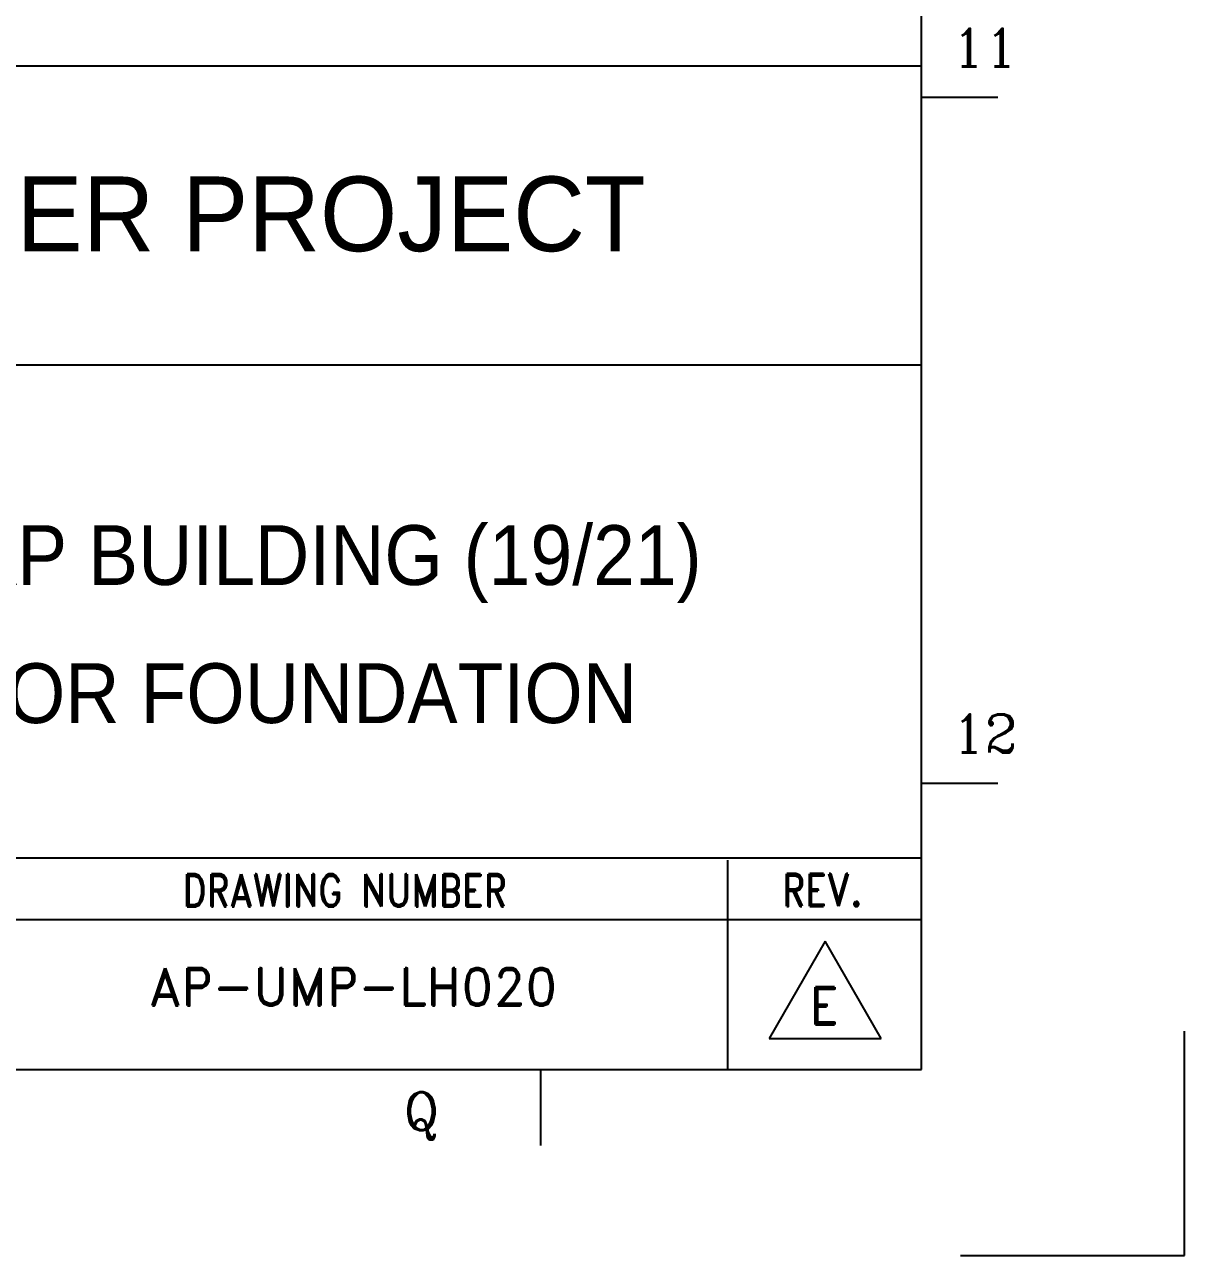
# Model space of a CAD drawing. Header units: millimetres. Extents: x 2448621 to 2484291, y -423869 to -398639.
# Drawn here: x 2480998 to 2484291, y -423869 to -420376 of the extents above; entities that cross this region are included whole.
import ezdxf
from ezdxf.enums import TextEntityAlignment as Align

# ---------------------------------------------------------------- set-up
doc = ezdxf.new("R2010")
doc.units = ezdxf.units.MM
doc.header["$LTSCALE"] = 30
doc.layers.add('1', color=7, linetype='Continuous')
doc.layers.add('TAN-TIT', color=30, linetype='Continuous')
doc.styles.add('COM', font='COMPLEX', dxfattribs={"height": 5})
doc.styles.add('KIM3', font='ROMAND.shx', dxfattribs={"width": 1.25, "height": 3})
doc.styles.add('KJR', font='arial.ttf', dxfattribs={"width": 0.8})
doc.styles.add('RD', font='sanss___.ttf')
doc.styles.add('RD20', font='ROMAND.SHX', dxfattribs={"width": 0.8, "height": 2})
doc.styles.add('RD6', font='ROMAND.shx', dxfattribs={"width": 0.83, "height": 6})

# ---------------------------------------------------------------- blocks, each defined once
blk = doc.blocks.new('BORDER')
at = {"layer": 'TAN-TIT'}
for p, q in [((232823, 3520), (232823, 164680)), ((193237, 22508), (232823, 22508)), ((232823, 21915), (234266, 21915)), ((193237, 16852), (232823, 16852)), ((232823, 8937), (234266, 8937)), ((193237, 7521), (232823, 7521)), ((229148, 7479), (229148, 3520)), ((232823, 6348), (193237, 6348)), ((231000, 5942), (229939, 4106)), ((232060, 4106), (231000, 5942)), ((232823, 4856), (232823, 4899)), ((229939, 4106), (232060, 4106)), ((4977, 3520), (232823, 3520)), ((225613, 3520), (225613, 2078))]:
    blk.add_line(p, q, dxfattribs=at)
at = {"layer": 'TAN-TIT', "linetype": 'Continuous'}
for p, q in [((237800, 0), (237800, 4241)), ((233559, 0), (237800, 0))]:
    blk.add_line(p, q, dxfattribs=at)
at = {"style": 'KJR', "width": 0.9519}
blk.add_text('MMRP CHALK RIVER PROJECT', height=1413.79, dxfattribs=at).set_placement((199500, 19000), (227600, 19000), align=Align.FIT)
at = {"layer": 'TAN-TIT', "style": 'COM'}
for s, p in [('11', (233400, 22492)), ('12', (233400, 9513)), ('Q', (223017, 2366))]:
    blk.add_text(s, height=721, dxfattribs=at).set_placement(p)
at = {"layer": 'TAN-TIT', "style": 'RD6', "width": 0.83}
for s, p in [('DRAWING NUMBER', (218836, 6599)), ('REV.', (230185, 6605))]:
    blk.add_text(s, height=612, dxfattribs=at).set_placement(p)

msp = doc.modelspace()

# ---------------------------------------------------------------- block references
at = {"layer": '1', "xscale": 0.15, "yscale": 0.15, "zscale": 0.15}
msp.add_blockref('BORDER', (2448621.4, -423869.4), dxfattribs=at)

# ---------------------------------------------------------------- texts
at = {"style": 'RD', "width": 0.9}
for s, p in [('ARRANGEMENT FOR AP BUILDING (19/21)', (2478606.8, -421966.7)), ('TURBINE GENERATOR FOUNDATION', (2478921.5, -422358.6))]:
    msp.add_text(s, height=169.655, dxfattribs=at).set_placement(p)
for s, height, style, p in [('AP-UMP-LH020', 106.034, 'KIM3', (2481931.4, -423160.3)), ('E', 106, 'RD20', (2483268.7, -423213.8))]:
    msp.add_text(s, height=height, dxfattribs=dict(style=style)).set_placement(p, align=Align.CENTER)

doc.saveas('drawing.dxf')
